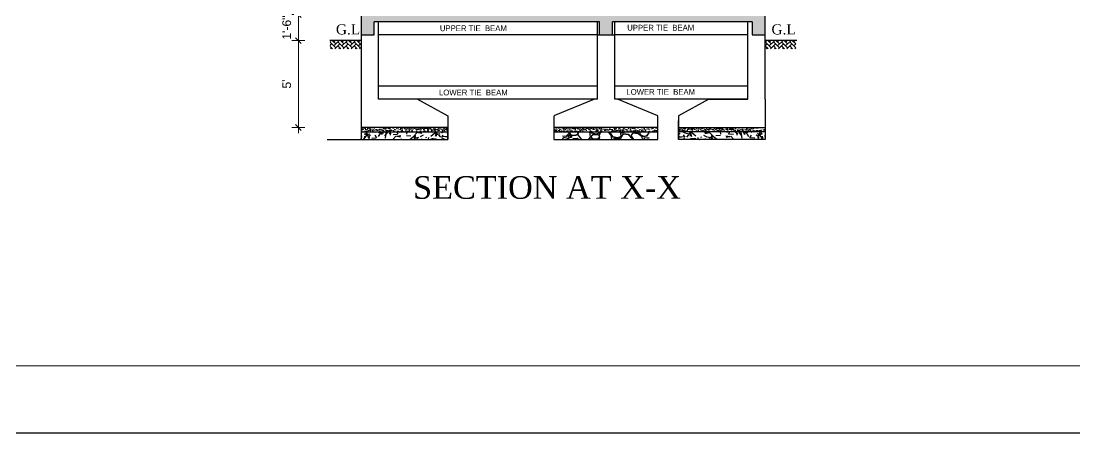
# Model space of a CAD drawing. Header units: inches. Extents: x 45643 to 70559, y -8725 to 1713.
# Drawn here: x 59561 to 60290, y -5508 to -5223 of the extents above; entities that cross this region are included whole.
import ezdxf

# ---------------------------------------------------------------- set-up
doc = ezdxf.new("R2010")
doc.units = ezdxf.units.IN
doc.header["$MEASUREMENT"] = 0
for name, color, linetype, lineweight in [('1', 7, 'Continuous', 25), ('A_Title Text', 105, 'Continuous', 60), ('ELE1', 3, 'Continuous', 9), ('ELEVATION', 6, 'Continuous', 30), ('PARAPET', 102, 'Continuous', 20)]:
    doc.layers.add(name, color=color, linetype=linetype, lineweight=lineweight)
doc.styles.add('Arial', font='arial.ttf')
doc.styles.get("Standard").update_dxf_attribs({"font": 'times.ttf'})
doc.dimstyles.new('Sudeep', dxfattribs={"dimtxt": 6, "dimasz": 4, "dimexe": 4.5, "dimexo": 4.5, "dimgap": 5, "dimtad": 1, "dimdec": 0, "dimlunit": 4, "dimtxsty": 'Arial', "dimblk": 'OBLIQUE', "dimcen": 250, "dimdle": 4, "dimclrd": 86, "dimclre": 5, "dimclrt": 1, "dimadec": 0, "dimazin": 0, "dimtfac": 1, "dimtdec": 0, "dimtix": 1, "dimtmove": 1, "dimatfit": 3, "dimldrblk": 'OBLIQUE', "dimfxl": 4.5, "dimfxlon": 1, "dimfrac": 2, "dimlwd": 15, "dimlwe": 13, "dimarcsym": 0})

# ---------------------------------------------------------------- blocks, each defined once
blk = doc.blocks.new('_Oblique')
at = {"color": 0, "linetype": 'ByBlock', "lineweight": -2}
blk.add_line((-0.5, -0.5), (0.5, 0.5), dxfattribs=at)
blk = doc.blocks.new('*D1188')
at = {"layer": 'A_Title Text', "color": 5, "lineweight": 13, "transparency": 16777216}
for p, q in [((59757.17, -5236.25), (59748.17, -5236.25)), ((59757.17, -5296.37), (59748.17, -5296.37))]:
    blk.add_line(p, q, dxfattribs=at)
at = {"layer": 'A_Title Text', "color": 86, "lineweight": 15, "transparency": 16777216}
blk.add_line((59752.67, -5300.37), (59752.67, -5232.25), dxfattribs=at)
at = {"layer": 'Defpoints', "color": 0, "transparency": 16777216}
for p in [(59752.67, -5236.25), (59796.16, -5236.25), (59796.16, -5296.37)]:
    blk.add_point(p, dxfattribs=at)
at = {"layer": 'A_Title Text', "color": 86, "lineweight": 15, "transparency": 16777216, "xscale": 4, "yscale": 4, "zscale": 4}
for p, rotation in [((59752.67, -5236.25), 90), ((59752.67, -5296.37), 270)]:
    blk.add_blockref('_Oblique', p, dxfattribs=dict(at, rotation=rotation))
at = {"layer": 'A_Title Text', "color": 1, "transparency": 16777216, "insert": (59744.62, -5266.31), "char_height": 6, "attachment_point": 5, "rotation": 90, "style": 'Arial'}
blk.add_mtext("5'", dxfattribs=at)
blk = doc.blocks.new('*D1189')
at = {"layer": 'A_Title Text', "color": 86, "lineweight": 15, "transparency": 16777216}
for p, q in [((59752.67, -5218.25), (59752.67, -5214.25)), ((59752.67, -5236.25), (59752.67, -5218.25)), ((59752.67, -5236.25), (59752.67, -5240.25))]:
    blk.add_line(p, q, dxfattribs=at)
at = {"layer": 'A_Title Text', "color": 5, "lineweight": 13, "transparency": 16777216}
for p, q in [((59755.66, -5218.25), (59748.17, -5218.25)), ((59757.17, -5236.25), (59748.17, -5236.25))]:
    blk.add_line(p, q, dxfattribs=at)
at = {"layer": 'Defpoints', "color": 0, "transparency": 16777216}
for p in [(59752.67, -5218.25), (59760.16, -5218.25), (59796.16, -5236.25)]:
    blk.add_point(p, dxfattribs=at)
at = {"layer": 'A_Title Text', "color": 86, "lineweight": 15, "transparency": 16777216, "xscale": 4, "yscale": 4, "zscale": 4}
for p, rotation in [((59752.67, -5218.25), 270), ((59752.67, -5236.25), 90)]:
    blk.add_blockref('_Oblique', p, dxfattribs=dict(at, rotation=rotation))
at = {"layer": 'A_Title Text', "color": 1, "transparency": 16777216, "insert": (59744.61, -5227.25), "char_height": 6, "attachment_point": 5, "rotation": 90, "style": 'Arial'}
blk.add_mtext('1\'-6"', dxfattribs=at)

msp = doc.modelspace()

# ---------------------------------------------------------------- hatches: boundary and pattern name
at = {"ltscale": 5}
h = msp.add_hatch(dxfattribs=at)
h.set_pattern_fill('AR-HBONE', color=1, scale=0.5, style=0)
h.set_pattern_definition([(135, (1322750.439, 759223.0958), (-2e-16, 2.8284271247), [6, -2]), (45, (1322749.0248, 759224.51), (-2e-16, 2.8284271247), [6, -2])])
h.paths.add_polyline_path([(59795.587, -5241.955), (59795.587, -5236.306), (59774.619, -5236.306), (59774.619, -5241.955)])
h = msp.add_hatch(dxfattribs=at)
h.set_pattern_fill('AR-HBONE', color=1, scale=0.5, style=0)
h.set_pattern_definition([(135, (1323051.9018, 759223.0958), (-2e-16, 2.8284271247), [6, -2]), (45, (1323050.4876, 759224.51), (-2e-16, 2.8284271247), [6, -2])])
h.paths.add_polyline_path([(60097.05, -5241.955), (60097.05, -5236.306), (60076.082, -5236.306), (60076.082, -5241.955)])
at = {"ltscale": 2}
h = msp.add_hatch(dxfattribs=at)
h.set_pattern_fill('GRAVEL', color=256, scale=15, angle=190, style=0)
h.set_pattern_definition([(58.0128, (-1452404.4204, 731770.3312), (94.7343967672, 153.7868431904), [2.01804, -199.78632]), (14.9697, (-1452403.35135, 731772.0429), (-174.66071105328, -46.02866260027), [3.46302, -342.838875]), (322.5104, (-1452400.0059, 731772.9374), (-176.37299775036, 136.44620490463), [2.44182, -241.74048]), (97.2737, (-1452394.8959, 731777.6463), (37.32239659984, -298.04704255352), [3.15357, -312.20337]), (122.8337, (-1452395.2952, 731780.7745), (105.11739043398, -164.24170341073), [3.092325, -306.140595]), (187.2737, (-1452396.97185, 731783.3728), (298.04704255352, 37.32239659984), [3.15357, -312.20337]), (227.6942, (-1452400.10004, 731782.9735), (165.99041868967, 181.58243499421), [4.170435, -412.872735]), (262.2553, (-1452402.9071, 731779.8892), (-46.10108424074, -343.21958951057), [3.93732, -389.794815]), (311.4296, (-1452403.4377, 731775.9878), (152.03843371426, -171.1996357482), [3.16425, -313.261095]), (5.2364, (-1452401.3439, 731773.6154), (-165.0979938362, -13.8799605653), [3.61248, -177.011445]), (52.3974, (-1452397.7465, 731773.94505), (148.61357544232, 193.74985340929), [4.67172, -462.500625]), (328.8141, (-1452409.5464, 731775.2153), (119.033186589, -70.3995917529), [1.594515, -157.85766]), (1.4692, (-1452408.18225, 731774.38965), (-197.24695243407, -4.31704073908), [3.033555, -300.322665]), (55, (-1452405.15, 731774.467), (-2.60472347, 14.772120866), [2.121315, -19.09188]), (33.1986, (-1452403.803, 731772.8771), (-68.6511287154, -42.5678647908), [1.14237, -113.094225]), (121.8014, (-1452402.8472, 731773.5026), (22.5862836792, -41.7116304866), [1.615545, -79.16193]), (220.9638, (-1452403.6985, 731774.8756), (-39.1068678716, -37.358432121), [2.623935, -84.840345]), (351.5651, (-1452405.68, 731773.1554), (-32.148957516, 9.562646245), [1.897365, -45.536805]), (206.3895, (-1452394.2793, 731775.01334), (-139.907046421, -70.36347357047), [2.658, -263.142675]), (260.3462, (-1452396.6604, 731773.8319), (30.43644009667, 172.9121890753), [2.229915, -220.76112]), (123.1986, (-1452405.159, 731770.201), (42.5678647908, -68.6511287154), [2.284725, -111.95187]), (173.6105, (-1452406.41, 731772.1128), (155.53534443324, -18.26900881785), [2.658, -263.142675]), (169.444, (-1452395.8943, 731784.172), (79.0700436256, -16.5205553195), [2.5632, -125.59686]), (124.7751, (-1452398.4141, 731784.6416), (102.5124243226, -149.46973681475), [2.14767, -212.619645]), (256.8014, (-1452407.9114, 731784.947), (-16.5206395439, -79.0700262793), [2.284725, -111.95187]), (207.354, (-1452408.4331, 731782.7227), (181.6186653239, 92.94978387176), [2.514465, -248.93136]), (259.444, (-1452400.673, 731786.2234), (16.5205553195, 79.0700436256), [1.2816, -126.87846]), (291.3099, (-1452407.025, 731785.1034), (25.1909739366, -56.4837597954), [0.76485, -75.720435]), (355.9638, (-1452406.747, 731784.3908), (-46.921074556, 6.957918181), [3.092325, -58.75425]), (16.009, (-1452403.6625, 731784.1731), (-145.11643838505, -40.8193322142), [2.86575, -283.708845]), (133.6901, (-1452403.933, 731776.205), (19.981580187, -26.939499917), [2.16333, -51.919935]), (183.1572, (-1452405.4273, 731777.7694), (-256.33543380744, -14.73593291568), [3.77691, -373.913445]), (250.9454, (-1452409.1985, 731777.5614), (40.8554059258, 113.8237104781), [1.54434, -152.89011]), (280, (-1452409.703, 731776.102), (17.37683896, -12.16739363), [0.9, -14.1]), (310.2564, (-1452403.2889, 731783.7821), (-77.3214546999, 92.98597300296), [2.08386, -206.3028]), (238.0128, (-1452401.9423, 731782.1917), (-94.7343967672, -153.7868431904), [4.03608, -197.76828]), (190, (-1452404.08, 731778.768), (-12.16739363, -17.37683896), [3.9, -11.1]), (155.3048, (-1452407.9211, 731778.0912), (165.95415922567, -77.35772955197), [2.37171, -234.79911]), (84.0546, (-1452410.0759, 731779.0821), (4.35322367, 61.6931894283), [2.18403, -107.01762]), (37.646, (-1452409.84964, 731781.2544), (254.6229009311, 197.21099660573), [3.555975, -352.04211]), (5.4261, (-1452407.034, 731783.4263), (194.64222920843, 19.08935660198), [3.761985, -372.43611])])
h.paths.add_polyline_path([(59856.164, -5299.371), (59796.164, -5299.371), (59796.164, -5304.69), (59856.164, -5304.69)])
h = msp.add_hatch(dxfattribs=at)
h.set_pattern_fill('GRAVEL', color=256, scale=15, angle=190, style=0)
h.set_pattern_definition([(121.9872, (57906.0145, -606.2249), (-94.73439677, 153.7868432), [2.01804, -199.78632]), (165.0303, (57904.9455, -604.5132), (174.66071105, -46.0286626), [3.46302, -342.838875]), (217.4896, (57901.6, -603.6187), (176.37299775, 136.4462049), [2.44182, -241.74048]), (82.7263, (57896.4901, -598.9098), (-37.3223966, -298.04704255), [3.15357, -312.20337]), (57.1663, (57896.88935, -595.7816), (-105.11739043, -164.24170341), [3.092325, -306.140595]), (352.7263, (57898.566, -593.1833), (-298.04704255, 37.3223966), [3.15357, -312.20337]), (312.3058, (57901.6942, -593.5826), (-165.99041869, 181.582434994), [4.170435, -412.872735]), (277.7447, (57904.5013, -596.6669), (46.10108424, -343.21958951), [3.93732, -389.794815]), (228.5704, (57905.03186, -600.5683), (-152.03843371, -171.19963575), [3.16425, -313.261095]), (174.7636, (57902.9381, -602.9407), (165.09799384, -13.87996057), [3.61248, -177.011445]), (127.6026, (57899.3407, -602.61106), (-148.613575442, 193.74985341), [4.67172, -462.500625]), (211.1859, (57911.1405, -601.3408), (-119.0331866, -70.39959175), [1.594515, -157.85766]), (178.5308, (57909.7764, -602.16645), (197.24695243, -4.31704074), [3.033555, -300.322665]), (125, (57906.744, -602.089), (2.604723, 14.77212), [2.121315, -19.09188]), (146.8014, (57905.3972, -603.679), (68.6511287, -42.5678648), [1.14237, -113.094225]), (58.1986, (57904.4413, -603.0535), (-22.5862837, -41.7116305), [1.615545, -79.16193]), (319.0362, (57905.2927, -601.6805), (39.1068679, -37.3584321), [2.623935, -84.840345]), (188.4349, (57907.274, -603.4007), (32.1489575, 9.5626462), [1.897365, -45.536805]), (333.6105, (57895.8735, -601.5428), (139.90704642, -70.36347357), [2.658, -263.142675]), (279.6538, (57898.2545, -602.7242), (-30.4364401, 172.91218908), [2.229915, -220.76112]), (56.8014, (57906.7531, -606.355), (-42.5678648, -68.6511287), [2.284725, -111.95187]), (6.3895, (57908.0041, -604.4433), (-155.53534443, -18.26900882), [2.658, -263.142675]), (10.556, (57897.4884, -592.384), (-79.0700436, -16.5205553), [2.5632, -125.59686]), (55.2249, (57900.0083, -591.9145), (-102.51242432, -149.46973681), [2.14767, -212.619645]), (283.1986, (57909.5056, -591.609), (16.52063954, -79.0700263), [2.284725, -111.95187]), (332.646, (57910.02725, -593.8334), (-181.61866532, 92.94978387), [2.514465, -248.93136]), (280.556, (57902.2672, -590.3327), (-16.5205553, 79.0700436), [1.2816, -126.87846]), (248.6901, (57908.6193, -591.4527), (-25.190974, -56.4837598), [0.76485, -75.720435]), (184.0362, (57908.3413, -592.1653), (46.9210746, 6.9579182), [3.092325, -58.75425]), (163.991, (57905.25664, -592.383), (145.11643839, -40.81933221), [2.86575, -283.708845]), (46.3099, (57905.527, -600.351), (-19.9815802, -26.9395), [2.16333, -51.919935]), (356.8428, (57907.02146, -598.7867), (256.33543381, -14.735932916), [3.77691, -373.913445]), (289.0546, (57910.7926, -598.9947), (-40.85540593, 113.82371048), [1.54434, -152.89011]), (260, (57911.297, -600.454), (-17.37684, -12.167394), [0.9, -14.1]), (229.7436, (57904.8831, -592.774), (77.3214547, 92.985973), [2.08386, -206.3028]), (301.9872, (57903.5364, -594.3644), (94.73439677, -153.7868432), [4.03608, -197.76828]), (350, (57905.674, -597.788), (12.167394, -17.37684), [3.9, -11.1]), (24.6952, (57909.5152, -598.4649), (-165.95415923, -77.35772955), [2.37171, -234.79911]), (95.9454, (57911.67, -597.474), (-4.3532237, 61.6931894), [2.18403, -107.01762]), (142.354, (57911.4438, -595.3017), (-254.62290093, 197.210996606), [3.555975, -352.04211]), (174.5739, (57908.6282, -593.1298), (-194.64222921, 19.0893566), [3.761985, -372.43611])])
h.paths.add_polyline_path([(59995.479, -5299.29), (59935.479, -5299.29), (59935.479, -5304.609), (59995.479, -5304.609)])
h = msp.add_hatch(dxfattribs=at)
h.set_pattern_fill('GRAVEL', color=256, scale=15, angle=190, style=0)
h.set_pattern_definition([(121.9872, (57906.0145, -606.3417), (-94.73439677, 153.7868432), [2.01804, -199.78632]), (165.0303, (57904.9455, -604.6301), (174.66071105, -46.0286626), [3.46302, -342.838875]), (217.4896, (57901.6, -603.73555), (176.37299775, 136.4462049), [2.44182, -241.74048]), (82.7263, (57896.4901, -599.0267), (-37.3223966, -298.04704255), [3.15357, -312.20337]), (57.1663, (57896.88935, -595.8985), (-105.11739043, -164.24170341), [3.092325, -306.140595]), (352.7263, (57898.566, -593.3002), (-298.04704255, 37.3223966), [3.15357, -312.20337]), (312.3058, (57901.6942, -593.69944), (-165.99041869, 181.582434994), [4.170435, -412.872735]), (277.7447, (57904.5013, -596.78374), (46.10108424, -343.21958951), [3.93732, -389.794815]), (228.5704, (57905.03186, -600.68514), (-152.03843371, -171.19963575), [3.16425, -313.261095]), (174.7636, (57902.9381, -603.0576), (165.09799384, -13.87996057), [3.61248, -177.011445]), (127.6026, (57899.3407, -602.7279), (-148.613575442, 193.74985341), [4.67172, -462.500625]), (211.1859, (57911.1405, -601.4576), (-119.0331866, -70.39959175), [1.594515, -157.85766]), (178.5308, (57909.7764, -602.2833), (197.24695243, -4.31704074), [3.033555, -300.322665]), (125, (57906.744, -602.206), (2.604723, 14.77212), [2.121315, -19.09188]), (146.8014, (57905.3972, -603.7958), (68.6511287, -42.5678648), [1.14237, -113.094225]), (58.1986, (57904.4413, -603.1704), (-22.5862837, -41.7116305), [1.615545, -79.16193]), (319.0362, (57905.2927, -601.7973), (39.1068679, -37.3584321), [2.623935, -84.840345]), (188.4349, (57907.274, -603.5175), (32.1489575, 9.5626462), [1.897365, -45.536805]), (333.6105, (57895.8735, -601.6596), (139.90704642, -70.36347357), [2.658, -263.142675]), (279.6538, (57898.2545, -602.841), (-30.4364401, 172.91218908), [2.229915, -220.76112]), (56.8014, (57906.7531, -606.472), (-42.5678648, -68.6511287), [2.284725, -111.95187]), (6.3895, (57908.0041, -604.5601), (-155.53534443, -18.26900882), [2.658, -263.142675]), (10.556, (57897.4884, -592.5009), (-79.0700436, -16.5205553), [2.5632, -125.59686]), (55.2249, (57900.0083, -592.0313), (-102.51242432, -149.46973681), [2.14767, -212.619645]), (283.1986, (57909.5056, -591.7259), (16.52063954, -79.0700263), [2.284725, -111.95187]), (332.646, (57910.02725, -593.9503), (-181.61866532, 92.94978387), [2.514465, -248.93136]), (280.556, (57902.2672, -590.4496), (-16.5205553, 79.0700436), [1.2816, -126.87846]), (248.6901, (57908.6193, -591.5696), (-25.190974, -56.4837598), [0.76485, -75.720435]), (184.0362, (57908.3413, -592.282), (46.9210746, 6.9579182), [3.092325, -58.75425]), (163.991, (57905.25664, -592.4998), (145.11643839, -40.81933221), [2.86575, -283.708845]), (46.3099, (57905.527, -600.468), (-19.9815802, -26.9395), [2.16333, -51.919935]), (356.8428, (57907.02146, -598.90357), (256.33543381, -14.735932916), [3.77691, -373.913445]), (289.0546, (57910.7926, -599.1116), (-40.85540593, 113.82371048), [1.54434, -152.89011]), (260, (57911.297, -600.571), (-17.37684, -12.167394), [0.9, -14.1]), (229.7436, (57904.8831, -592.8909), (77.3214547, 92.985973), [2.08386, -206.3028]), (301.9872, (57903.5364, -594.4812), (94.73439677, -153.7868432), [4.03608, -197.76828]), (350, (57905.674, -597.904), (12.167394, -17.37684), [3.9, -11.1]), (24.6952, (57909.5152, -598.5817), (-165.95415923, -77.35772955), [2.37171, -234.79911]), (95.9454, (57911.67, -597.5908), (-4.3532237, 61.6931894), [2.18403, -107.01762]), (142.354, (57911.4438, -595.41855), (-254.62290093, 197.210996606), [3.555975, -352.04211]), (174.5739, (57908.6282, -593.24663), (-194.64222921, 19.0893566), [3.761985, -372.43611])])
h.paths.add_polyline_path([(59995.479, -5299.407), (59935.479, -5299.407), (59935.479, -5304.725), (59995.479, -5304.725)])
h = msp.add_hatch(dxfattribs=at)
h.set_pattern_fill('GRAVEL', color=256, scale=15, angle=190, style=0)
h.set_pattern_definition([(121.9872, (1572276.4272, 731770.3312), (-94.7343967672, 153.7868431904), [2.01804, -199.78632]), (165.0303, (1572275.35816, 731772.0429), (174.66071105328, -46.02866260027), [3.46302, -342.838875]), (217.4896, (1572272.0127, 731772.9374), (176.37299775036, 136.44620490463), [2.44182, -241.74048]), (82.7263, (1572266.9027, 731777.6463), (-37.32239659984, -298.04704255352), [3.15357, -312.20337]), (57.1663, (1572267.302, 731780.7745), (-105.11739043398, -164.24170341073), [3.092325, -306.140595]), (352.7263, (1572268.9787, 731783.3728), (-298.04704255352, 37.32239659984), [3.15357, -312.20337]), (312.3058, (1572272.10686, 731782.9735), (-165.99041868967, 181.58243499421), [4.170435, -412.872735]), (277.7447, (1572274.9139, 731779.8892), (46.10108424074, -343.21958951057), [3.93732, -389.794815]), (228.5704, (1572275.4445, 731775.9878), (-152.03843371426, -171.1996357482), [3.16425, -313.261095]), (174.7636, (1572273.3507, 731773.6154), (165.0979938362, -13.8799605653), [3.61248, -177.011445]), (127.6026, (1572269.7533, 731773.94505), (-148.61357544232, 193.74985340929), [4.67172, -462.500625]), (211.1859, (1572281.5532, 731775.2153), (-119.033186589, -70.3995917529), [1.594515, -157.85766]), (178.5308, (1572280.1891, 731774.38965), (197.24695243407, -4.31704073908), [3.033555, -300.322665]), (125, (1572277.157, 731774.467), (2.60472347, 14.772120866), [2.121315, -19.09188]), (146.8014, (1572275.8099, 731772.8771), (68.6511287154, -42.5678647908), [1.14237, -113.094225]), (58.1986, (1572274.854, 731773.5026), (-22.5862836792, -41.7116304866), [1.615545, -79.16193]), (319.0362, (1572275.7053, 731774.8756), (39.1068678716, -37.358432121), [2.623935, -84.840345]), (188.4349, (1572277.6867, 731773.1554), (32.148957516, 9.562646245), [1.897365, -45.536805]), (333.6105, (1572266.28616, 731775.01334), (139.907046421, -70.36347357047), [2.658, -263.142675]), (279.6538, (1572268.6672, 731773.8319), (-30.43644009667, 172.9121890753), [2.229915, -220.76112]), (56.8014, (1572277.1658, 731770.201), (-42.5678647908, -68.6511287154), [2.284725, -111.95187]), (6.3895, (1572278.4168, 731772.1128), (-155.53534443324, -18.26900881785), [2.658, -263.142675]), (10.556, (1572267.901, 731784.172), (-79.0700436256, -16.5205553195), [2.5632, -125.59686]), (55.2249, (1572270.4209, 731784.6416), (-102.5124243226, -149.46973681475), [2.14767, -212.619645]), (283.1986, (1572279.9182, 731784.947), (16.5206395439, -79.0700262793), [2.284725, -111.95187]), (332.646, (1572280.4399, 731782.7227), (-181.6186653239, 92.94978387176), [2.514465, -248.93136]), (280.556, (1572272.6799, 731786.2234), (-16.5205553195, 79.0700436256), [1.2816, -126.87846]), (248.6901, (1572279.032, 731785.1034), (-25.1909739366, -56.4837597954), [0.76485, -75.720435]), (184.0362, (1572278.754, 731784.3908), (46.921074556, 6.957918181), [3.092325, -58.75425]), (163.991, (1572275.6693, 731784.1731), (145.11643838505, -40.8193322142), [2.86575, -283.708845]), (46.3099, (1572275.9398, 731776.205), (-19.981580187, -26.939499917), [2.16333, -51.919935]), (356.8428, (1572277.4341, 731777.7694), (256.33543380744, -14.73593291568), [3.77691, -373.913445]), (289.0546, (1572281.2053, 731777.5614), (-40.8554059258, 113.8237104781), [1.54434, -152.89011]), (260, (1572281.71, 731776.102), (-17.37683896, -12.16739363), [0.9, -14.1]), (229.7436, (1572275.2957, 731783.7821), (77.3214546999, 92.98597300296), [2.08386, -206.3028]), (301.9872, (1572273.9491, 731782.1917), (94.7343967672, -153.7868431904), [4.03608, -197.76828]), (350, (1572276.087, 731778.768), (12.16739363, -17.37683896), [3.9, -11.1]), (24.6952, (1572279.9279, 731778.0912), (-165.95415922567, -77.35772955197), [2.37171, -234.79911]), (95.9454, (1572282.0827, 731779.0821), (-4.35322367, 61.6931894283), [2.18403, -107.01762]), (142.354, (1572281.85645, 731781.2544), (-254.6229009311, 197.21099660573), [3.555975, -352.04211]), (174.5739, (1572279.0408, 731783.4263), (-194.64222920843, 19.08935660198), [3.761985, -372.43611])])
h.paths.add_polyline_path([(60015.843, -5299.371), (60075.843, -5299.371), (60075.843, -5304.69), (60015.843, -5304.69)])
at = {"layer": 'PARAPET'}
h = msp.add_hatch(dxfattribs=at)
h.set_pattern_fill('AR-CONC', color=256, scale=0.5)
h.set_pattern_definition([(50, (-4311.282, -5210.4313), (3.58630091, -0.31376067), [0.375, -4.125]), (355, (-4311.282, -5210.4313), (-0.69375667, 3.76096067), [0.3, -3.3]), (100.4514445, (-4310.9832, -5210.4575), (2.89254423, 3.44719995), [0.31870096, -3.50571056]), (46.1842, (-4311.282, -5209.4313), (5.33620665, -0.8275964), [0.5625, -6.1875]), (96.6356355, (-4310.8374, -5209.5003), (4.67330973, 4.870593), [0.4780517, -5.2585688]), (351.184164, (-4311.282, -5209.4313), (4.67330973, 4.870593), [0.45, -4.95]), (21, (-4310.782, -5209.6813), (2.98453526, -2.01309445), [0.375, -4.125]), (326, (-4310.782, -5209.6813), (1.21657666, 3.62575023), [0.3, -3.3]), (71.451445, (-4310.5334, -5209.849), (4.20111188, 1.61265576), [0.31870095, -3.50571056]), (37.5, (-4311.2821, -5210.4313), (0.060799277, 1.66446927), [0, -3.26, 0, -3.35, 0, -3.3125]), (7.5, (-4311.2821, -5210.4313), (1.315347687, 1.97205856), [0, -1.91, 0, -3.185, 0, -1.2625]), (327.5, (-4312.3971, -5210.4313), (2.66911218, -0.11277436), [0, -1.25, 0, -3.9, 0, -5.175]), (317.5, (-4312.897, -5210.4313), (2.91593085, 0.50052491), [0, -1.625, 0, -2.59, 0, -3.675])])
h.paths.add_polyline_path([(59961.11, -5232.254), (59970.11, -5232.254), (59970.11, -5223.254), (60066.843, -5223.254), (60066.843, -5232.254), (60075.843, -5232.254), (60075.843, -5218.254), (59911.61, -5218.254), (59911.61, -5211.254), (59901.61, -5211.254), (59901.61, -5204.254), (59891.61, -5204.254), (59891.61, -5197.254), (59881.61, -5197.254), (59881.61, -5190.254), (59871.61, -5190.254), (59871.61, -5183.254), (59861.61, -5183.254), (59861.61, -5176.254), (59851.61, -5176.254), (59851.61, -5169.254), (59796.164, -5169.254), (59796.164, -5174.254), (59840.034, -5174.254), (59902.891, -5218.254), (59796.163, -5218.254), (59796.163, -5232.254), (59805.164, -5232.254), (59805.164, -5223.254), (59961.11, -5223.254)])
h = msp.add_hatch(dxfattribs=at)
h.set_pattern_fill('AR-CONC', color=256, scale=0.5)
h.set_pattern_definition([(50, (28338.0888, 6061.8476), (3.58630091, -0.31376067), [0.375, -4.125]), (355, (28338.0888, 6061.8476), (-0.69375667, 3.76096067), [0.3, -3.3]), (100.451444, (28338.3876, 6061.8214), (2.89254423, 3.44719995), [0.31870096, -3.50571056]), (46.1842, (28338.0888, 6062.8476), (5.33620665, -0.8275964), [0.5625, -6.1875]), (96.635635, (28338.5334, 6062.7786), (4.6733097, 4.870593), [0.4780517, -5.2585688]), (351.184164, (28338.089, 6062.8476), (4.6733097, 4.870593), [0.45, -4.95]), (21, (28338.5888, 6062.5976), (2.98453526, -2.01309445), [0.375, -4.125]), (326, (28338.5888, 6062.5976), (1.21657666, 3.62575023), [0.3, -3.3]), (71.451445, (28338.8375, 6062.4298), (4.2011119, 1.61265576), [0.31870095, -3.50571056]), (37.5, (28338.0888, 6061.8476), (0.060799277, 1.66446927), [0, -3.26, 0, -3.35, 0, -3.3125]), (7.5, (28338.0888, 6061.8476), (1.31534769, 1.97205856), [0, -1.91, 0, -3.185, 0, -1.2625]), (327.5, (28336.9738, 6061.8476), (2.66911218, -0.11277436), [0, -1.25, 0, -3.9, 0, -5.175]), (317.5, (28336.4738, 6061.8476), (2.91593085, 0.50052491), [0, -1.625, 0, -2.59, 0, -3.675])])
h.paths.add_polyline_path([(59856.164, -5296.371), (59796.164, -5296.371), (59796.164, -5299.371), (59856.164, -5299.371)])
h = msp.add_hatch(dxfattribs=at)
h.set_pattern_fill('AR-CONC', color=256, scale=0.5)
h.set_pattern_definition([(50, (28330.5352, 6061.8476), (3.58630091, -0.31376067), [0.375, -4.125]), (355, (28330.5352, 6061.8476), (-0.69375667, 3.76096067), [0.3, -3.3]), (100.451444, (28330.834, 6061.8214), (2.89254423, 3.44719995), [0.31870096, -3.50571056]), (46.1842, (28330.5352, 6062.8476), (5.33620665, -0.8275964), [0.5625, -6.1875]), (96.635635, (28330.98, 6062.7786), (4.6733097, 4.870593), [0.4780517, -5.2585688]), (351.184164, (28330.535, 6062.8476), (4.6733097, 4.870593), [0.45, -4.95]), (21, (28331.0352, 6062.5976), (2.98453526, -2.01309445), [0.375, -4.125]), (326, (28331.0352, 6062.5976), (1.21657666, 3.62575023), [0.3, -3.3]), (71.451445, (28331.284, 6062.4298), (4.2011119, 1.61265576), [0.31870095, -3.50571056]), (37.5, (28330.5352, 6061.8476), (0.060799277, 1.66446927), [0, -3.26, 0, -3.35, 0, -3.3125]), (7.5, (28330.5352, 6061.8476), (1.31534769, 1.97205856), [0, -1.91, 0, -3.185, 0, -1.2625]), (327.5, (28329.4202, 6061.8476), (2.66911218, -0.11277436), [0, -1.25, 0, -3.9, 0, -5.175]), (317.5, (28328.9202, 6061.8476), (2.91593085, 0.50052491), [0, -1.625, 0, -2.59, 0, -3.675])])
h.paths.add_polyline_path([(60001.479, -5296.29), (59929.479, -5296.29), (59929.479, -5299.29), (60001.479, -5299.29)])
h = msp.add_hatch(dxfattribs=at)
h.set_pattern_fill('AR-CONC', color=256, scale=0.5)
h.set_pattern_definition([(50, (28290.7685, 6061.8476), (3.58630091, -0.31376067), [0.375, -4.125]), (355, (28290.7685, 6061.8476), (-0.69375667, 3.76096067), [0.3, -3.3]), (100.451444, (28291.0674, 6061.8214), (2.89254423, 3.44719995), [0.31870096, -3.50571056]), (46.1842, (28290.7685, 6062.8476), (5.33620665, -0.8275964), [0.5625, -6.1875]), (96.635635, (28291.213, 6062.7786), (4.6733097, 4.870593), [0.4780517, -5.2585688]), (351.184164, (28290.7685, 6062.8476), (4.6733097, 4.870593), [0.45, -4.95]), (21, (28291.2685, 6062.5976), (2.98453526, -2.01309445), [0.375, -4.125]), (326, (28291.2685, 6062.5976), (1.21657666, 3.62575023), [0.3, -3.3]), (71.451445, (28291.5172, 6062.4298), (4.2011119, 1.61265576), [0.31870095, -3.50571056]), (37.5, (28290.7685, 6061.8476), (0.060799277, 1.66446927), [0, -3.26, 0, -3.35, 0, -3.3125]), (7.5, (28290.7685, 6061.8476), (1.31534769, 1.97205856), [0, -1.91, 0, -3.185, 0, -1.2625]), (327.5, (28289.6535, 6061.8476), (2.66911218, -0.11277436), [0, -1.25, 0, -3.9, 0, -5.175]), (317.5, (28289.1535, 6061.8476), (2.91593085, 0.50052491), [0, -1.625, 0, -2.59, 0, -3.675])])
h.paths.add_polyline_path([(60015.843, -5296.371), (60075.843, -5296.371), (60075.843, -5299.371), (60015.843, -5299.371)])

# ---------------------------------------------------------------- linework, layer by layer
at = {"color": 1, "ltscale": 5}
for p, q in [((59808.164, -5276.676), (59808.164, -5223.254)), ((59959.61, -5276.676), (59959.61, -5223.254)), ((60063.843, -5276.676), (60063.843, -5223.254)), ((59796.164, -5232.254), (59796.164, -5304.69)), ((60075.843, -5276.676), (60075.843, -5232.254)), ((59835.164, -5276.676), (59808.164, -5276.676)), ((59835.164, -5276.676), (59856.164, -5288.371)), ((60036.843, -5276.676), (60015.843, -5288.371)), ((60036.843, -5276.676), (60063.843, -5276.676)), ((60075.843, -5276.676), (60075.843, -5304.69)), ((59856.164, -5288.371), (59856.164, -5304.69)), ((60015.843, -5288.371), (60015.843, -5304.69)), ((59796.164, -5304.69), (59856.164, -5304.69)), ((59992.599, -5304.355), (59992.599, -5304.69)), ((60075.843, -5304.69), (60015.843, -5304.69))]:
    msp.add_line(p, q, dxfattribs=at)
at = {"color": 251}
for p, q in [((59856.164, -5296.371), (59796.164, -5296.371)), ((59796.164, -5299.371), (59856.164, -5299.371)), ((60001.479, -5296.29), (59929.479, -5296.29)), ((59929.479, -5299.29), (60001.479, -5299.29)), ((60015.843, -5296.371), (60075.843, -5296.371)), ((60075.843, -5299.371), (60015.843, -5299.371))]:
    msp.add_line(p, q, dxfattribs=at)
at = {"color": 1, "ltscale": 5}
for points in [[(59929.479, -5288.488), (59929.479, -5304.725), (60001.479, -5304.725), (60001.479, -5288.371), (59973.61, -5276.676), (59971.61, -5276.676), (59971.61, -5223.254)], [(59959.61, -5276.676), (59957.61, -5276.676), (59929.479, -5288.371)], [(59796.164, -5291.417), (59796.164, -5304.69), (59856.164, -5304.69), (59856.164, -5296.371)], [(60075.843, -5291.417), (60075.843, -5304.69), (60015.843, -5304.69), (60015.843, -5291.417)]]:
    msp.add_lwpolyline(points, dxfattribs=at)
at = {"layer": '1', "color": 11, "ltscale": 5}
for p, q in [((59796.164, -5236.254), (59774.371, -5236.254)), ((59959.61, -5232.254), (59808.164, -5232.254)), ((60063.843, -5232.254), (59971.61, -5232.254)), ((60097.626, -5236.254), (60075.843, -5236.254))]:
    msp.add_line(p, q, dxfattribs=at)
at = {"layer": 'Defpoints'}
msp.add_lwpolyline([(61439.743, -3259.7), (58262.143, -3259.7), (58262.143, -5507.669), (61439.743, -5507.669)], close=True, dxfattribs=at)
at = {"layer": 'ELE1'}
msp.add_lwpolyline([(58308.461, -3306.018), (61393.425, -3306.018), (61393.425, -5461.351), (58308.461, -5461.351)], close=True, dxfattribs=at)
at = {"layer": 'ELEVATION'}
for p, q in [((59796.163, -5218.254), (59796.163, -5232.254)), ((60075.843, -5232.254), (60075.843, -5218.254)), ((59961.11, -5223.254), (59805.164, -5223.254)), ((59805.164, -5232.254), (59805.164, -5223.254)), ((59961.11, -5232.254), (59961.11, -5223.254)), ((60066.843, -5223.254), (59970.11, -5223.254)), ((59970.11, -5232.254), (59970.11, -5223.254)), ((60066.843, -5223.254), (60066.843, -5232.254)), ((59796.164, -5232.254), (59805.164, -5232.254)), ((59959.61, -5232.254), (59971.61, -5232.254)), ((60066.843, -5232.254), (60075.843, -5232.254)), ((59959.61, -5267.676), (59808.164, -5267.676)), ((60063.843, -5267.676), (59971.61, -5267.676)), ((59957.61, -5276.676), (59808.164, -5276.676)), ((60063.843, -5276.676), (59973.61, -5276.676)), ((59772.583, -5304.69), (59796.164, -5304.69))]:
    msp.add_line(p, q, dxfattribs=at)

# ---------------------------------------------------------------- texts
at = {"color": 0}
for s, insert, char_height, width, attachment_point in [('G.L', (59787.038, -5228.568), 7, 62.33558, 5), ('{\\fStylus BT|b0|i0|c0|p34;UPPER TIE  BEAM}', (59873.791, -5225.716), 4, 87.35586, 2), ('{\\fStylus BT|b0|i0|c0|p34;UPPER TIE  BEAM}', (60003.463, -5225.338), 4, 76.35648, 2), ('G.L', (60088.501, -5228.568), 7, 62.33558, 5), ('{\\fStylus BT|b0|i0|c0|p34;LOWER TIE  BEAM}', (59873.791, -5270.137), 4, 87.35586, 2), ('{\\fStylus BT|b0|i0|c0|p34;LOWER TIE  BEAM}', (60003.463, -5269.759), 4, 76.35648, 2)]:
    msp.add_mtext(s, dxfattribs=dict(at, insert=insert, char_height=char_height, width=width, attachment_point=attachment_point))
at = {"insert": (60017.51, -5330.029), "char_height": 15.677, "width": 3988.77996, "attachment_point": 3}
msp.add_mtext('{\\fTimes New Roman|b0|i0|c0|p18;SECTION AT X-X}', dxfattribs=at)

# ---------------------------------------------------------------- dimensions: what is measured, and where the dimension line sits
at = {"layer": 'A_Title Text'}
for base, p1, p2, picture, middle in [((59752.669, -5218.254), (59796.164, -5236.254), (59760.164, -5218.254), '*D1189', (59744.606, -5227.254)), ((59752.669, -5236.254), (59796.164, -5296.371), (59796.164, -5236.254), '*D1188', (59744.618, -5266.313))]:
    dim = msp.add_linear_dim(base=base, p1=p1, p2=p2, angle=90, dimstyle='Sudeep', dxfattribs=at)
    dim.commit()
    dim.dimension.update_dxf_attribs({"geometry": picture, "text_midpoint": middle})

doc.saveas('drawing.dxf')
